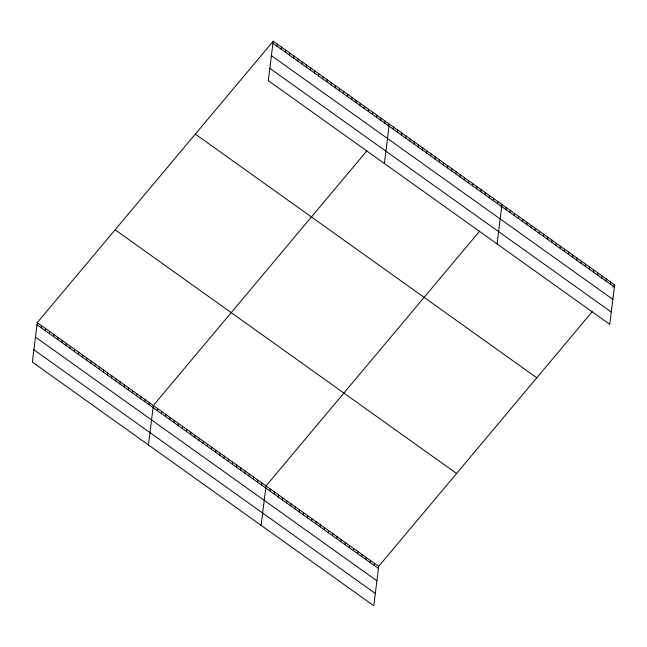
<?xml version="1.0" encoding="UTF-8"?>
<svg xmlns="http://www.w3.org/2000/svg" width="647" height="647" viewBox="0 0 647 647"><rect width="100%" height="100%" fill="white"/><g stroke="black" fill="none" stroke-linecap="round" stroke-linejoin="round"><path stroke-width="0.97" d="M273.212 41.222L268.303 80.64L609.741 324.349L614.65 284.931L273.212 41.222L37.259 322.651L32.35 362.069L373.788 605.778L378.697 566.36L592.223 311.676M41.141 327.722L41.408 325.611M45.29 330.682L45.549 328.571M49.431 333.642L49.698 331.531M53.58 336.602L53.847 334.491M57.729 339.562L57.987 337.451M61.869 342.522L62.136 340.403M66.018 345.482L66.285 343.363M70.167 348.434L70.426 346.323M74.308 351.394L74.575 349.283M78.457 354.354L78.724 352.243M82.606 357.314L82.865 355.203M86.747 360.274L87.013 358.163M90.895 363.234L91.154 361.123M95.044 366.194L95.303 364.083M99.185 369.154L99.452 367.043M103.334 372.114L103.593 370.003M107.483 375.074L107.742 372.955M111.624 378.034L111.891 375.915M115.773 380.986L116.031 378.875M119.913 383.946L120.18 381.835M124.062 386.906L124.329 384.795M128.211 389.866L128.47 387.755M132.352 392.826L132.619 390.715M136.501 395.786L136.768 393.675M140.65 398.746L140.909 396.635M144.791 401.706L145.057 399.595M148.939 404.666L149.198 402.555M148.438 444.926L153.347 405.507L366.873 150.832M157.261 410.602L157.52 408.492M161.435 413.579L161.693 411.468M165.608 416.563L165.867 414.444M169.781 419.539L170.04 417.428M173.954 422.515L174.213 420.404M178.127 425.491L178.386 423.381M182.3 428.476L182.559 426.365M186.473 431.452L186.732 429.341M190.647 434.428L190.905 432.317M194.82 437.412L195.079 435.294M198.993 440.389L199.252 438.278M203.166 443.365L203.425 441.254M207.339 446.349L207.598 444.23M211.512 449.325L211.771 447.214M215.686 452.302L215.944 450.191M219.859 455.278L220.117 453.167M224.032 458.262L224.291 456.151M277.094 46.293L277.361 44.182M228.197 461.238L228.464 459.127M281.243 49.253L281.51 47.142M232.37 464.214L232.637 462.104M285.392 52.213L285.65 50.102M236.543 467.199L236.81 465.08M289.532 55.173L289.799 53.062M240.716 470.175L240.983 468.064M293.681 58.133L293.94 56.022M244.889 473.151L245.156 471.04M297.83 61.093L298.089 58.982M249.063 476.135L249.33 474.016M301.971 64.053L302.238 61.942M253.236 479.112L253.503 477.001M306.12 67.013L306.379 64.902M257.409 482.088L257.676 479.977M310.261 69.973L310.528 67.862M261.582 485.064L261.849 482.953M314.41 72.933L314.677 70.814M261.113 525.356L266.022 485.937L479.548 231.254M318.559 75.893L318.817 73.774M269.928 491.024L270.195 488.914M322.699 78.845L322.966 76.734M274.102 494.001L274.368 491.89M326.848 81.805L327.115 79.694M278.275 496.985L278.542 494.866M330.997 84.765L331.256 82.654M282.448 499.961L282.715 497.85M335.138 87.725L335.405 85.614M286.621 502.937L286.888 500.827M339.287 90.685L339.554 88.574M290.794 505.922L291.061 503.803M343.436 93.645L343.694 91.534M294.967 508.898L295.234 506.787M347.576 96.605L347.843 94.494M299.14 511.874L299.407 509.763M351.725 99.565L351.984 97.454M303.314 514.858L303.58 512.739M355.874 102.525L356.133 100.414M307.487 517.835L307.754 515.724M360.015 105.485L360.282 103.366M311.66 520.811L311.927 518.7M364.164 108.445L364.423 106.326M315.833 523.787L316.1 521.676M368.313 111.397L368.572 109.286M320.006 526.771L320.273 524.66M372.454 114.357L372.721 112.246M324.179 529.747L324.446 527.637M376.603 117.317L376.861 115.206M328.352 532.724L328.619 530.613M380.743 120.277L381.01 118.166M332.526 535.708L332.793 533.589M384.892 123.237L385.159 121.126M336.699 538.684L336.966 536.573M384.391 163.505L389.3 124.087L388.054 125.575M340.872 541.66L341.139 539.549M393.214 129.174L393.473 127.063M345.045 544.645L345.312 542.526M397.387 132.158L397.646 130.039M349.218 547.621L349.485 545.51M401.561 135.134L401.819 133.023M353.391 550.597L353.658 548.486M405.734 138.11L405.993 135.999M357.565 553.573L357.831 551.462M409.907 141.095L410.166 138.976M361.738 556.557L362.005 554.447M414.08 144.071L414.339 141.96M365.911 559.534L366.178 557.423M418.253 147.047L418.512 144.936M370.084 562.51L370.351 560.399M422.426 150.023L422.685 147.912M374.257 565.494L374.524 563.375M426.599 153.007L426.858 150.897M430.773 155.984L431.031 153.873M434.946 158.96L435.205 156.849M439.119 161.944L439.378 159.825M443.292 164.92L443.551 162.809M447.465 167.896L447.724 165.786M451.638 170.881L451.897 168.762M455.812 173.857L456.07 171.746M459.985 176.833L460.243 174.722M464.158 179.809L464.417 177.699M468.331 182.794L468.59 180.683M472.504 185.77L472.763 183.659M476.677 188.746L476.936 186.635M480.85 191.73L481.109 189.611M485.024 194.707L485.282 192.596M489.197 197.683L489.456 195.572M493.37 200.667L493.629 198.548M497.543 203.643L497.802 201.532M497.066 243.927L501.975 204.509L500.729 205.997M505.889 209.596L506.148 207.485M510.062 212.58L510.321 210.469M514.236 215.556L514.494 213.445M518.409 218.532L518.668 216.422M522.582 221.517L522.841 219.398M526.755 224.493L527.014 222.382M530.928 227.469L531.187 225.358M535.101 230.453L535.36 228.334M539.274 233.43L539.533 231.319M543.448 236.406L543.706 234.295M547.621 239.382L547.88 237.271M551.794 242.366L552.053 240.255M555.967 245.342L556.226 243.232M560.14 248.319L560.399 246.208M564.313 251.303L564.572 249.184M568.487 254.279L568.745 252.168M572.66 257.255L572.918 255.144M576.833 260.24L577.092 258.121M581.006 263.216L581.265 261.105M585.171 266.192L585.438 264.081M589.344 269.168L589.611 267.057M593.517 272.152L593.784 270.042M597.691 275.129L597.957 273.018M601.864 278.105L602.131 275.994M606.037 281.089L606.304 278.97M610.21 284.065L610.477 281.955M612.782 287.163L614.65 284.931M272.953 43.341L614.383 287.042M271.416 55.65L612.855 299.351M269.839 68.331L611.278 312.04M195.345 134.099L536.784 377.799M115.126 229.782L456.564 473.483M37.259 322.651L378.697 566.36M37 324.762L378.43 568.47M35.464 337.071L376.902 580.78M33.887 349.76L375.317 593.461"/></g></svg>
